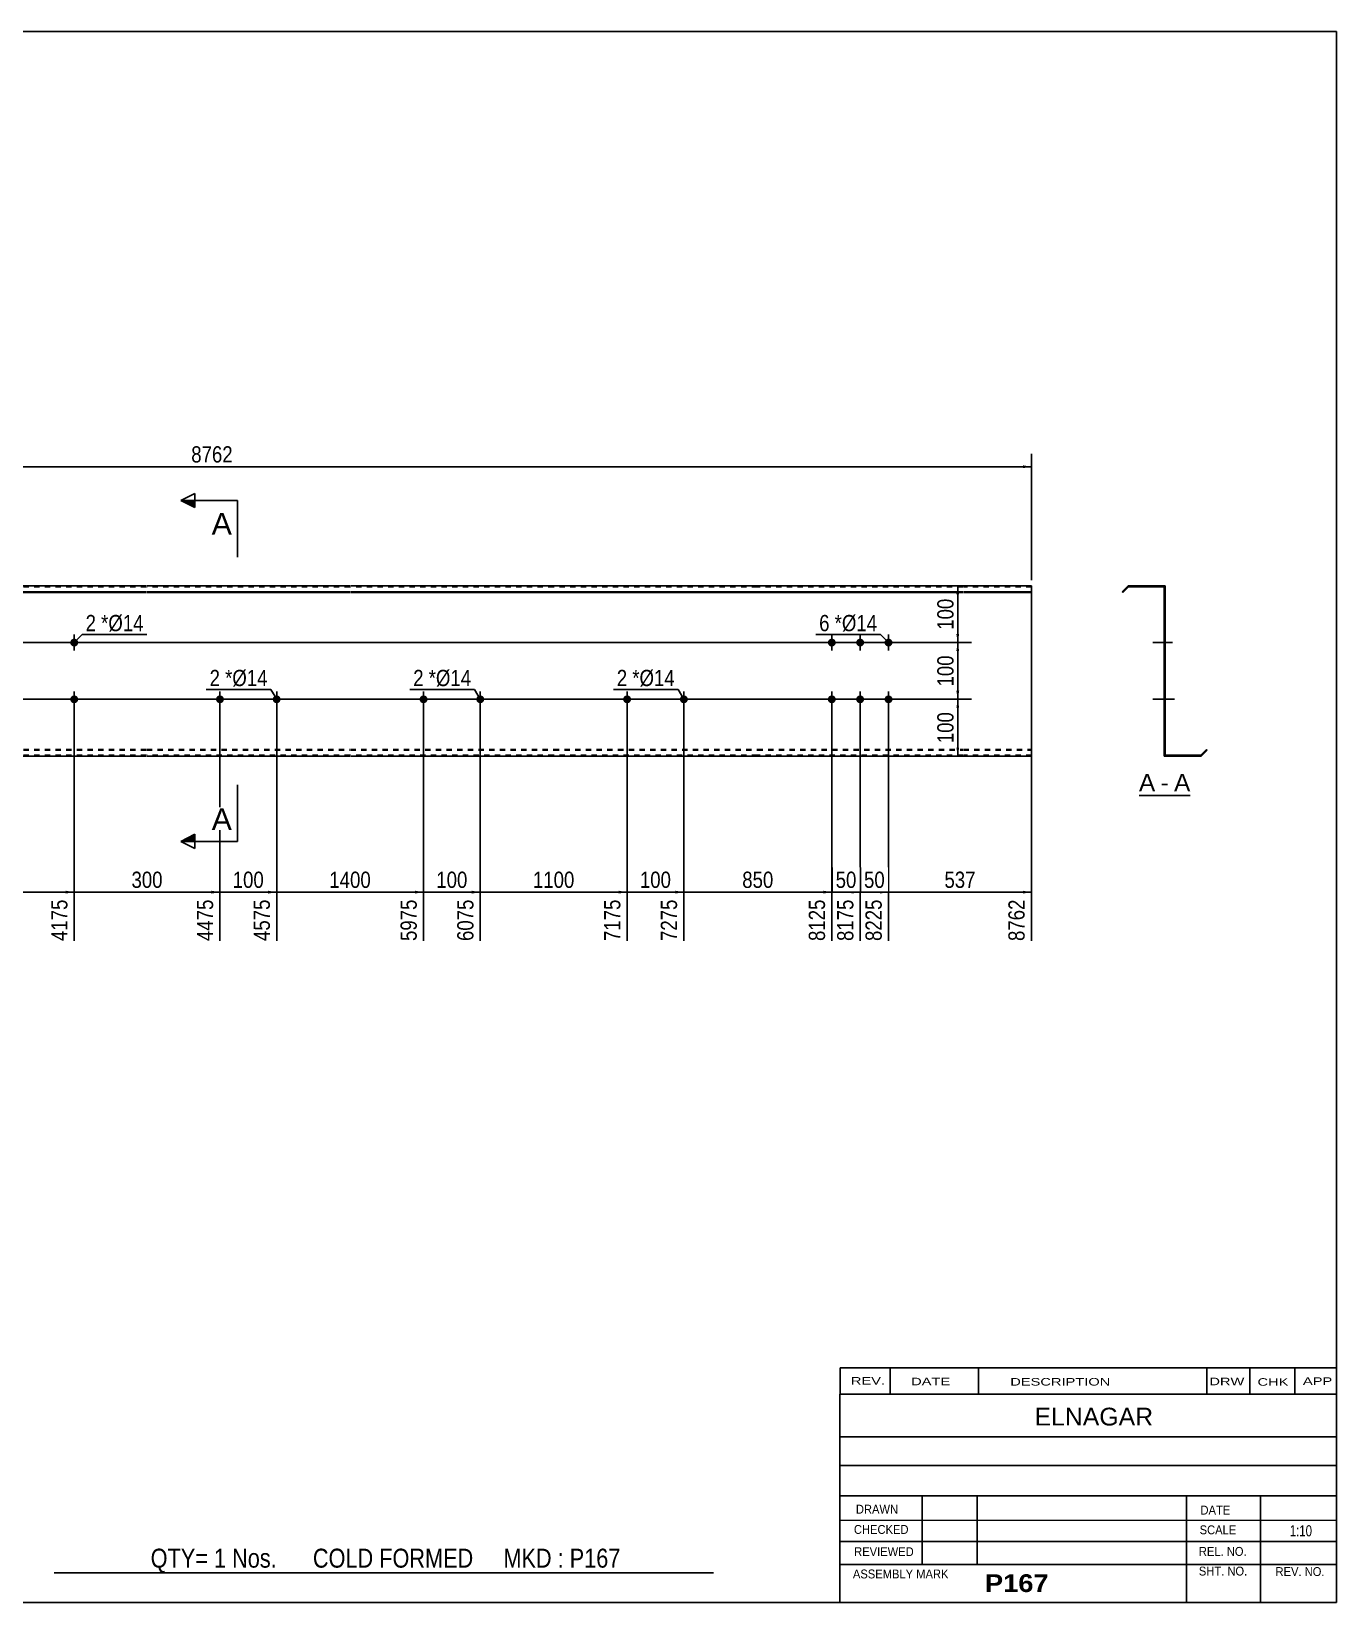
# Model space of a CAD drawing. Header units: millimetres. Extents: x -60 to 343, y -164 to 113.
# Drawn here: x 112.7 to 342.8, y -164.2 to 112.8 of the extents above; entities that cross this region are included whole.
import ezdxf

# ---------------------------------------------------------------- set-up
doc = ezdxf.new("R2010")
doc.units = ezdxf.units.MM
doc.linetypes.add('DXK_LINE_DOT1', pattern=[1.8814, 0.9407, -0.9407])
doc.styles.add('Arial', font='ARIAL.TTF', dxfattribs={"height": 0.2})
doc.styles.add('Arial Bold', font='ARIALBD.TTF', dxfattribs={"height": 0.2})
doc.styles.add('Arial Narrow', font='ARIALN.TTF', dxfattribs={"height": 0.2})

# ---------------------------------------------------------------- blocks, each defined once
blk = doc.blocks.new('Unknown-629092066-1644')
at = {"color": 5, "linetype": 'Continuous'}
for p, q in [((342.8, 112.75), (-57.2, 112.75)), ((-57.2, 112.75), (-57.2, -164.25)), ((342.8, -164.25), (342.8, 112.75)), ((-57.2, -164.25), (342.8, -164.25))]:
    blk.add_line(p, q, dxfattribs=at)
at = {"color": 174, "linetype": 'Continuous', "style": 'Arial'}
blk.add_text('Tekla structures', height=1.9102, rotation=90, dxfattribs=at).set_placement((-57.7, -163.75))
blk = doc.blocks.new('Unknown-629092066-12 - 1233')
at = {"color": 7, "linetype": 'Continuous'}
blk.add_line((307.96, -21.95), (316.99, -21.95), dxfattribs=at)
at = {"color": 0, "linetype": 'Continuous'}
blk.add_wipeout([(310.81, -21.2), (310.81, -18), (307.96, -18), (307.96, -21.2)], dxfattribs=at)
blk.add_wipeout([(313.19, -21.2), (313.19, -18), (311.77, -18), (311.77, -21.2)], dxfattribs=at)
at = {"color": 96, "linetype": 'Continuous', "style": 'Arial'}
blk.add_text('A', height=3.06, dxfattribs=at).set_placement((307.96, -21.2))
at = {"color": 0, "linetype": 'Continuous'}
blk.add_wipeout([(316.99, -21.2), (316.99, -18), (314.15, -18), (314.15, -21.2)], dxfattribs=at)
at = {"color": 96, "linetype": 'Continuous', "style": 'Arial'}
for s, p in [('A', (314.15, -21.2)), ('-', (311.77, -21.2))]:
    blk.add_text(s, height=3.06, dxfattribs=at).set_placement(p)
blk = doc.blocks.new('Bolt-629092066-1223 - 1203')
at = {"linetype": 'Continuous'}
for points in [[(253.09, 5, -1), (254.49, 5, -1)], [(258.09, 5, -1), (259.49, 5, -1)], [(263.09, 5, -1), (264.49, 5, -1)], [(253.09, -5, -1), (254.49, -5, -1)], [(258.09, -5, -1), (259.49, -5, -1)], [(263.09, -5, -1), (264.49, -5, -1)]]:
    blk.add_hatch(color=3, dxfattribs=at).paths.add_polyline_path(points)
at = {"color": 3, "linetype": 'Continuous'}
for p, q in [((253.79, 3.6), (253.79, 6.4)), ((258.79, 3.6), (258.79, 6.4)), ((263.79, 3.6), (263.79, 6.4)), ((252.39, 5), (255.19, 5)), ((257.39, 5), (260.19, 5)), ((262.39, 5), (265.19, 5)), ((252.39, -5), (255.19, -5)), ((253.79, -6.4), (253.79, -3.6)), ((257.39, -5), (260.19, -5)), ((258.79, -6.4), (258.79, -3.6)), ((262.39, -5), (265.19, -5)), ((263.79, -6.4), (263.79, -3.6))]:
    blk.add_line(p, q, dxfattribs=at)
blk = doc.blocks.new('Part-629092066-1218 - 1203')
at = {"color": 2, "linetype": 'Continuous'}
for p, q in [((0, -15), (0, 15)), ((35.6, 15), (0, 15)), ((0, 13.94), (35.6, 13.94)), ((71.5, 15), (35.7, 15)), ((35.7, 13.94), (71.5, 13.94)), ((107.4, 15), (71.6, 15)), ((71.6, 13.94), (107.4, 13.94)), ((132.9, 15), (107.5, 15)), ((107.5, 13.94), (132.9, 13.94)), ((168.8, 15), (133, 15)), ((133, 13.94), (168.8, 13.94)), ((204.7, 15), (168.9, 15)), ((168.9, 13.94), (204.7, 13.94)), ((240.6, 15), (204.8, 15)), ((204.8, 13.94), (240.6, 13.94)), ((276.89, 15), (240.7, 15)), ((240.7, 13.94), (276.89, 13.94)), ((288.99, 15), (276.99, 15)), ((276.99, 13.94), (288.99, 13.94)), ((288.99, 15), (288.99, -15)), ((0, 13.83), (35.6, 13.83)), ((35.7, 13.83), (71.5, 13.83)), ((71.6, 13.83), (107.4, 13.83)), ((107.5, 13.83), (132.9, 13.83)), ((133, 13.83), (168.8, 13.83)), ((168.9, 13.83), (204.7, 13.83)), ((204.8, 13.83), (240.6, 13.83)), ((240.7, 13.83), (276.89, 13.83)), ((276.99, 13.83), (288.99, 13.83)), ((35.6, -15), (0, -15)), ((71.5, -15), (35.7, -15)), ((107.4, -15), (71.6, -15)), ((132.9, -15), (107.5, -15)), ((168.8, -15), (133, -15)), ((204.7, -15), (168.9, -15)), ((240.6, -15), (204.8, -15)), ((276.89, -15), (240.7, -15)), ((288.99, -15), (276.99, -15))]:
    blk.add_line(p, q, dxfattribs=at)
at = {"color": 7, "linetype": 'DXK_LINE_DOT1'}
for p, q in [((35.6, 14.85), (0, 14.85)), ((71.5, 14.85), (35.7, 14.85)), ((107.4, 14.85), (71.6, 14.85)), ((132.9, 14.85), (107.5, 14.85)), ((168.8, 14.85), (133, 14.85)), ((204.7, 14.85), (168.9, 14.85)), ((240.6, 14.85), (204.8, 14.85)), ((276.89, 14.85), (240.7, 14.85)), ((288.99, 14.85), (276.99, 14.85)), ((0, -13.83), (35.6, -13.83)), ((35.7, -13.83), (71.5, -13.83)), ((71.6, -13.83), (107.4, -13.83)), ((107.5, -13.83), (132.9, -13.83)), ((133, -13.83), (168.8, -13.83)), ((168.9, -13.83), (204.7, -13.83)), ((204.8, -13.83), (240.6, -13.83)), ((240.7, -13.83), (276.89, -13.83)), ((276.99, -13.83), (288.99, -13.83)), ((0, -13.94), (35.6, -13.94)), ((35.6, -14.85), (0, -14.85)), ((35.7, -13.94), (71.5, -13.94)), ((71.5, -14.85), (35.7, -14.85)), ((71.6, -13.94), (107.4, -13.94)), ((107.4, -14.85), (71.6, -14.85)), ((107.5, -13.94), (132.9, -13.94)), ((132.9, -14.85), (107.5, -14.85)), ((133, -13.94), (168.8, -13.94)), ((168.8, -14.85), (133, -14.85)), ((168.9, -13.94), (204.7, -13.94)), ((204.7, -14.85), (168.9, -14.85)), ((204.8, -13.94), (240.6, -13.94)), ((240.6, -14.85), (204.8, -14.85)), ((240.7, -13.94), (276.89, -13.94)), ((276.89, -14.85), (240.7, -14.85)), ((276.99, -13.94), (288.99, -13.94)), ((288.99, -14.85), (276.99, -14.85))]:
    blk.add_line(p, q, dxfattribs=at)
blk = doc.blocks.new('Bolt-629092066-1219 - 1203')
at = {"linetype": 'Continuous'}
for points in [[(181.8, -4.3, -1), (181.8, -5.7, -1)], [(191.8, -4.3, -1), (191.8, -5.7, -1)]]:
    blk.add_hatch(color=3, dxfattribs=at).paths.add_polyline_path(points)
at = {"color": 3, "linetype": 'Continuous'}
for p, q in [((180.4, -5), (183.2, -5)), ((181.8, -6.4), (181.8, -3.6)), ((190.4, -5), (193.2, -5)), ((191.8, -6.4), (191.8, -3.6))]:
    blk.add_line(p, q, dxfattribs=at)
blk = doc.blocks.new('Bolt-629092066-1220 - 1203')
at = {"linetype": 'Continuous'}
for points in [[(145.9, -4.3, -1), (145.9, -5.7, -1)], [(155.9, -4.3, -1), (155.9, -5.7, -1)]]:
    blk.add_hatch(color=3, dxfattribs=at).paths.add_polyline_path(points)
at = {"color": 3, "linetype": 'Continuous'}
for p, q in [((144.5, -5), (147.3, -5)), ((145.9, -6.4), (145.9, -3.6)), ((154.5, -5), (157.3, -5)), ((155.9, -6.4), (155.9, -3.6))]:
    blk.add_line(p, q, dxfattribs=at)
blk = doc.blocks.new('Bolt-629092066-1225 - 1203')
at = {"linetype": 'Continuous'}
for points in [[(120.9, 5, -1), (119.5, 5, -1)], [(120.9, -5, -1), (119.5, -5, -1)]]:
    blk.add_hatch(color=3, dxfattribs=at).paths.add_polyline_path(points)
at = {"color": 3, "linetype": 'Continuous'}
for p, q in [((120.2, 6.4), (120.2, 3.6)), ((121.6, 5), (118.8, 5)), ((121.6, -5), (118.8, -5)), ((120.2, -3.6), (120.2, -6.4))]:
    blk.add_line(p, q, dxfattribs=at)
blk = doc.blocks.new('Bolt-629092066-1226 - 1203')
at = {"linetype": 'Continuous'}
for points in [[(217.7, -4.3, -1), (217.7, -5.7, -1)], [(227.7, -4.3, -1), (227.7, -5.7, -1)]]:
    blk.add_hatch(color=3, dxfattribs=at).paths.add_polyline_path(points)
at = {"color": 3, "linetype": 'Continuous'}
for p, q in [((216.3, -5), (219.1, -5)), ((217.7, -6.4), (217.7, -3.6)), ((226.3, -5), (229.1, -5)), ((227.7, -6.4), (227.7, -3.6))]:
    blk.add_line(p, q, dxfattribs=at)
blk = doc.blocks.new('Bolt-629092066-1240 - 1233')
at = {"linetype": 'Continuous'}
for points in [[(312.4, 5.7), (312.4, 4.3), (312.55, 4.3), (312.55, 5.7)], [(312.4, 5.7), (312.4, 4.3), (312.55, 4.3), (312.55, 5.7)], [(312.4, 5.7), (312.4, 4.3), (312.55, 4.3), (312.55, 5.7)], [(312.4, -4.3), (312.4, -5.7), (312.55, -5.7), (312.55, -4.3)], [(312.4, -4.3), (312.4, -5.7), (312.55, -5.7), (312.55, -4.3)], [(312.4, -4.3), (312.4, -5.7), (312.55, -5.7), (312.55, -4.3)]]:
    blk.add_hatch(color=3, dxfattribs=at).paths.add_polyline_path(points)
at = {"color": 3, "linetype": 'Continuous'}
for p, q in [((312.55, 5.7), (312.4, 5.7)), ((312.55, 5.7), (312.4, 5.7)), ((312.55, 5.7), (312.4, 5.7)), ((313.85, 5), (310.55, 5)), ((313.85, 5), (310.55, 5)), ((313.85, 5), (310.55, 5)), ((312.55, 4.3), (312.4, 4.3)), ((312.55, 4.3), (312.4, 4.3)), ((312.55, 4.3), (312.4, 4.3)), ((313.85, -5), (310.55, -5)), ((313.85, -5), (310.55, -5)), ((313.85, -5), (310.55, -5)), ((312.55, -4.3), (312.4, -4.3)), ((312.55, -4.3), (312.4, -4.3)), ((312.55, -4.3), (312.4, -4.3)), ((312.55, -5.7), (312.4, -5.7)), ((312.55, -5.7), (312.4, -5.7)), ((312.55, -5.7), (312.4, -5.7))]:
    blk.add_line(p, q, dxfattribs=at)
blk = doc.blocks.new('Part-629092066-1235 - 1233')
at = {"color": 2, "linetype": 'Continuous'}
for p, q in [((306.05, 15), (304.99, 13.94)), ((304.99, 13.94), (305.1, 13.83)), ((306.11, 14.85), (305.1, 13.83)), ((306.05, 15), (312.55, 15)), ((306.11, 14.85), (312.4, 14.85)), ((312.4, 14.85), (312.4, -15)), ((312.55, -14.85), (312.55, 15)), ((318.84, -14.85), (319.86, -13.83)), ((319.96, -13.94), (319.86, -13.83)), ((318.9, -15), (312.4, -15)), ((318.84, -14.85), (312.55, -14.85)), ((318.9, -15), (319.96, -13.94))]:
    blk.add_line(p, q, dxfattribs=at)
blk = doc.blocks.new('Bolt-629092066-1236 - 1233')
at = {"linetype": 'Continuous'}
blk.add_hatch(color=3, dxfattribs=at).paths.add_polyline_path([(312.55, -5.7), (312.55, -4.3), (312.4, -4.3), (312.4, -5.7)])
blk.add_hatch(color=3, dxfattribs=at).paths.add_polyline_path([(312.55, -5.7), (312.55, -4.3), (312.4, -4.3), (312.4, -5.7)])
at = {"color": 3, "linetype": 'Continuous'}
for p, q in [((311.45, -5), (314.2, -5)), ((311.45, -5), (314.2, -5)), ((312.4, -4.3), (312.55, -4.3)), ((312.4, -4.3), (312.55, -4.3)), ((312.4, -5.7), (312.55, -5.7)), ((312.4, -5.7), (312.55, -5.7))]:
    blk.add_line(p, q, dxfattribs=at)
blk = doc.blocks.new('Bolt-629092066-1237 - 1233')
at = {"linetype": 'Continuous'}
blk.add_hatch(color=3, dxfattribs=at).paths.add_polyline_path([(312.55, -5.7), (312.55, -4.3), (312.4, -4.3), (312.4, -5.7)])
blk.add_hatch(color=3, dxfattribs=at).paths.add_polyline_path([(312.55, -5.7), (312.55, -4.3), (312.4, -4.3), (312.4, -5.7)])
at = {"color": 3, "linetype": 'Continuous'}
for p, q in [((311.45, -5), (314.2, -5)), ((311.45, -5), (314.2, -5)), ((312.4, -4.3), (312.55, -4.3)), ((312.4, -4.3), (312.55, -4.3)), ((312.4, -5.7), (312.55, -5.7)), ((312.4, -5.7), (312.55, -5.7))]:
    blk.add_line(p, q, dxfattribs=at)
blk = doc.blocks.new('Bolt-629092066-1238 - 1233')
at = {"linetype": 'Continuous'}
blk.add_hatch(color=3, dxfattribs=at).paths.add_polyline_path([(312.55, -5.7), (312.55, -4.3), (312.4, -4.3), (312.4, -5.7)])
blk.add_hatch(color=3, dxfattribs=at).paths.add_polyline_path([(312.55, -5.7), (312.55, -4.3), (312.4, -4.3), (312.4, -5.7)])
at = {"color": 3, "linetype": 'Continuous'}
for p, q in [((311.45, -5), (314.2, -5)), ((311.45, -5), (314.2, -5)), ((312.4, -4.3), (312.55, -4.3)), ((312.4, -4.3), (312.55, -4.3)), ((312.4, -5.7), (312.55, -5.7)), ((312.4, -5.7), (312.55, -5.7))]:
    blk.add_line(p, q, dxfattribs=at)
blk = doc.blocks.new('Bolt-629092066-1239 - 1233')
at = {"linetype": 'Continuous'}
blk.add_hatch(color=3, dxfattribs=at).paths.add_polyline_path([(312.55, -5.7), (312.55, -4.3), (312.4, -4.3), (312.4, -5.7)])
blk.add_hatch(color=3, dxfattribs=at).paths.add_polyline_path([(312.55, -5.7), (312.55, -4.3), (312.4, -4.3), (312.4, -5.7)])
at = {"color": 3, "linetype": 'Continuous'}
for p, q in [((311.45, -5), (314.2, -5)), ((311.45, -5), (314.2, -5)), ((312.4, -4.3), (312.55, -4.3)), ((312.4, -4.3), (312.55, -4.3)), ((312.4, -5.7), (312.55, -5.7)), ((312.4, -5.7), (312.55, -5.7))]:
    blk.add_line(p, q, dxfattribs=at)
blk = doc.blocks.new('Bolt-629092066-1241 - 1233')
at = {"linetype": 'Continuous'}
for points in [[(312.4, 5.7), (312.4, 4.3), (312.55, 4.3), (312.55, 5.7)], [(312.4, 5.7), (312.4, 4.3), (312.55, 4.3), (312.55, 5.7)], [(312.4, 5.7), (312.4, 4.3), (312.55, 4.3), (312.55, 5.7)], [(312.4, -4.3), (312.4, -5.7), (312.55, -5.7), (312.55, -4.3)], [(312.4, -4.3), (312.4, -5.7), (312.55, -5.7), (312.55, -4.3)], [(312.4, -4.3), (312.4, -5.7), (312.55, -5.7), (312.55, -4.3)]]:
    blk.add_hatch(color=3, dxfattribs=at).paths.add_polyline_path(points)
at = {"color": 3, "linetype": 'Continuous'}
for p, q in [((312.55, 5.7), (312.4, 5.7)), ((312.55, 5.7), (312.4, 5.7)), ((312.55, 5.7), (312.4, 5.7)), ((313.85, 5), (310.55, 5)), ((313.85, 5), (310.55, 5)), ((313.85, 5), (310.55, 5)), ((312.55, 4.3), (312.4, 4.3)), ((312.55, 4.3), (312.4, 4.3)), ((312.55, 4.3), (312.4, 4.3)), ((313.85, -5), (310.55, -5)), ((313.85, -5), (310.55, -5)), ((313.85, -5), (310.55, -5)), ((312.55, -4.3), (312.4, -4.3)), ((312.55, -4.3), (312.4, -4.3)), ((312.55, -4.3), (312.4, -4.3)), ((312.55, -5.7), (312.4, -5.7)), ((312.55, -5.7), (312.4, -5.7)), ((312.55, -5.7), (312.4, -5.7))]:
    blk.add_line(p, q, dxfattribs=at)
blk = doc.blocks.new('Bolt-629092066-1242 - 1233')
at = {"linetype": 'Continuous'}
for points in [[(312.55, 4.3), (312.55, 5.7), (312.4, 5.7), (312.4, 4.3)], [(312.55, -5.7), (312.55, -4.3), (312.4, -4.3), (312.4, -5.7)]]:
    blk.add_hatch(color=3, dxfattribs=at).paths.add_polyline_path(points)
at = {"color": 3, "linetype": 'Continuous'}
for p, q in [((312.55, 5.7), (312.4, 5.7)), ((312.55, 5), (310.4, 5)), ((312.55, 4.3), (312.4, 4.3)), ((312.55, -5), (310.4, -5)), ((312.55, -4.3), (312.4, -4.3)), ((312.55, -5.7), (312.4, -5.7))]:
    blk.add_line(p, q, dxfattribs=at)
blk = doc.blocks.new('Bolt-629092066-1243 - 1233')
at = {"linetype": 'Continuous'}
blk.add_hatch(color=3, dxfattribs=at).paths.add_polyline_path([(312.55, -5.7), (312.55, -4.3), (312.4, -4.3), (312.4, -5.7)])
blk.add_hatch(color=3, dxfattribs=at).paths.add_polyline_path([(312.55, -5.7), (312.55, -4.3), (312.4, -4.3), (312.4, -5.7)])
at = {"color": 3, "linetype": 'Continuous'}
for p, q in [((311.45, -5), (314.2, -5)), ((311.45, -5), (314.2, -5)), ((312.4, -4.3), (312.55, -4.3)), ((312.4, -4.3), (312.55, -4.3)), ((312.4, -5.7), (312.55, -5.7)), ((312.4, -5.7), (312.55, -5.7))]:
    blk.add_line(p, q, dxfattribs=at)
blk = doc.blocks.new('StraightDimension-629092066-1263 - 1203')
at = {"linetype": 'Continuous'}
blk.add_hatch(color=7, dxfattribs=at).paths.add_polyline_path([(226.2, -38.75), (227.7, -39), (226.2, -39.25)])
at = {"color": 7, "linetype": 'Continuous'}
for p, q in [((217.7, -6), (217.7, -47.61)), ((227.7, -6), (227.7, -47.61)), ((217.7, -39), (227.7, -39))]:
    blk.add_line(p, q, dxfattribs=at)
at = {"color": 0}
blk.add_wipeout([(226.04, -38.85), (226.04, -34.65), (219.35, -34.65), (219.35, -38.85)], dxfattribs=at)
at = {"color": 3, "style": 'Arial Narrow'}
blk.add_text('100', height=2.863, dxfattribs=at).set_placement((219.95, -38.25))
at = {"color": 0, "linetype": 'Continuous'}
blk.add_wipeout([(227.1, -39.7), (222.9, -39.7), (222.9, -48.21), (227.1, -48.21)], dxfattribs=at)
at = {"color": 3, "linetype": 'Continuous', "style": 'Arial Narrow'}
blk.add_text('7275', height=2.863, rotation=90.0002, dxfattribs=at).set_placement((226.5, -47.61))
blk = doc.blocks.new('StraightDimension-629092066-1259 - 1203')
at = {"linetype": 'Continuous'}
blk.add_hatch(color=7, dxfattribs=at).paths.add_polyline_path([(287.49, -38.75), (288.99, -39), (287.49, -39.25)])
at = {"color": 7, "linetype": 'Continuous'}
for p, q in [((263.79, -6), (263.79, -47.61)), ((288.99, -6), (288.99, -47.61)), ((263.79, -39), (288.99, -39))]:
    blk.add_line(p, q, dxfattribs=at)
at = {"color": 0}
blk.add_wipeout([(279.73, -38.85), (279.73, -34.65), (273.05, -34.65), (273.05, -38.85)], dxfattribs=at)
at = {"color": 0, "linetype": 'Continuous'}
blk.add_wipeout([(288.39, -39.7), (284.19, -39.7), (284.19, -48.21), (288.39, -48.21)], dxfattribs=at)
at = {"color": 3, "style": 'Arial Narrow'}
blk.add_text('537', height=2.863, dxfattribs=at).set_placement((273.65, -38.25))
at = {"color": 3, "linetype": 'Continuous', "style": 'Arial Narrow'}
blk.add_text('8762', height=2.863, rotation=90.0002, dxfattribs=at).set_placement((287.79, -47.61))
blk = doc.blocks.new('StraightDimension-629092066-1260 - 1203')
at = {"linetype": 'Continuous'}
blk.add_hatch(color=7, dxfattribs=at).paths.add_polyline_path([(262.29, -38.75), (263.79, -39), (262.29, -39.25)])
at = {"color": 7, "linetype": 'Continuous'}
for p, q in [((258.79, -6), (258.79, -47.61)), ((263.79, -6), (263.79, -47.61)), ((258.79, -39), (263.79, -39))]:
    blk.add_line(p, q, dxfattribs=at)
at = {"color": 0}
blk.add_wipeout([(263.72, -38.85), (263.72, -34.65), (258.87, -34.65), (258.87, -38.85)], dxfattribs=at)
at = {"color": 3, "style": 'Arial Narrow'}
blk.add_text('50', height=2.863, dxfattribs=at).set_placement((259.47, -38.25))
at = {"color": 0, "linetype": 'Continuous'}
blk.add_wipeout([(263.19, -39.7), (258.99, -39.7), (258.99, -48.21), (263.19, -48.21)], dxfattribs=at)
at = {"color": 3, "linetype": 'Continuous', "style": 'Arial Narrow'}
blk.add_text('8225', height=2.863, rotation=90.0002, dxfattribs=at).set_placement((262.59, -47.61))
blk = doc.blocks.new('StraightDimension-629092066-1261 - 1203')
at = {"linetype": 'Continuous'}
blk.add_hatch(color=7, dxfattribs=at).paths.add_polyline_path([(257.29, -38.75), (258.79, -39), (257.29, -39.25)])
at = {"color": 7, "linetype": 'Continuous'}
for p, q in [((253.79, -6), (253.79, -47.61)), ((258.79, -6), (258.79, -47.61)), ((253.79, -39), (258.79, -39))]:
    blk.add_line(p, q, dxfattribs=at)
at = {"color": 0}
blk.add_wipeout([(258.72, -38.85), (258.72, -34.65), (253.87, -34.65), (253.87, -38.85)], dxfattribs=at)
at = {"color": 3, "style": 'Arial Narrow'}
blk.add_text('50', height=2.863, dxfattribs=at).set_placement((254.47, -38.25))
at = {"color": 0, "linetype": 'Continuous'}
blk.add_wipeout([(258.19, -39.7), (253.99, -39.7), (253.99, -48.21), (258.19, -48.21)], dxfattribs=at)
at = {"color": 3, "linetype": 'Continuous', "style": 'Arial Narrow'}
blk.add_text('8175', height=2.863, rotation=90.0002, dxfattribs=at).set_placement((257.59, -47.61))
blk = doc.blocks.new('StraightDimension-629092066-1333 - 1203')
at = {"linetype": 'Continuous'}
for points in [[(275.75, 3.5), (276, 5), (276.25, 3.5)], [(276.25, -3.5), (276, -5), (275.75, -3.5)]]:
    blk.add_hatch(color=7, dxfattribs=at).paths.add_polyline_path(points)
at = {"color": 7, "linetype": 'Continuous'}
for p, q in [((23.5, 5), (278.4, 5)), ((276, -5), (276, 5)), ((23.5, -5), (278.4, -5))]:
    blk.add_line(p, q, dxfattribs=at)
at = {"color": 0}
blk.add_wipeout([(275.85, 3.34), (271.65, 3.34), (271.65, -3.34), (275.85, -3.34)], dxfattribs=at)
at = {"color": 3, "style": 'Arial Narrow'}
blk.add_text('100', height=2.863, rotation=90.0002, dxfattribs=at).set_placement((275.25, -2.74))
blk = doc.blocks.new('StraightDimension-629092066-1262 - 1203')
at = {"linetype": 'Continuous'}
blk.add_hatch(color=7, dxfattribs=at).paths.add_polyline_path([(252.29, -38.75), (253.79, -39), (252.29, -39.25)])
at = {"color": 7, "linetype": 'Continuous'}
for p, q in [((227.7, -6), (227.7, -47.61)), ((253.79, -6), (253.79, -47.61)), ((227.7, -39), (253.79, -39))]:
    blk.add_line(p, q, dxfattribs=at)
at = {"color": 0}
blk.add_wipeout([(244.09, -38.85), (244.09, -34.65), (237.4, -34.65), (237.4, -38.85)], dxfattribs=at)
at = {"color": 0, "linetype": 'Continuous'}
blk.add_wipeout([(253.19, -39.7), (248.99, -39.7), (248.99, -48.21), (253.19, -48.21)], dxfattribs=at)
at = {"color": 3, "style": 'Arial Narrow'}
blk.add_text('850', height=2.863, dxfattribs=at).set_placement((238, -38.25))
at = {"color": 3, "linetype": 'Continuous', "style": 'Arial Narrow'}
blk.add_text('8125', height=2.863, rotation=90.0002, dxfattribs=at).set_placement((252.59, -47.61))
blk = doc.blocks.new('StraightDimension-629092066-1264 - 1203')
at = {"linetype": 'Continuous'}
blk.add_hatch(color=7, dxfattribs=at).paths.add_polyline_path([(216.2, -38.75), (217.7, -39), (216.2, -39.25)])
at = {"color": 7, "linetype": 'Continuous'}
for p, q in [((191.8, -6), (191.8, -47.61)), ((217.7, -6), (217.7, -47.61)), ((191.8, -39), (217.7, -39))]:
    blk.add_line(p, q, dxfattribs=at)
at = {"color": 0}
blk.add_wipeout([(209, -38.85), (209, -34.65), (200.49, -34.65), (200.49, -38.85)], dxfattribs=at)
at = {"color": 0, "linetype": 'Continuous'}
blk.add_wipeout([(217.1, -39.7), (212.9, -39.7), (212.9, -48.21), (217.1, -48.21)], dxfattribs=at)
at = {"color": 3, "style": 'Arial Narrow'}
blk.add_text('1100', height=2.863, dxfattribs=at).set_placement((201.09, -38.25))
at = {"color": 3, "linetype": 'Continuous', "style": 'Arial Narrow'}
blk.add_text('7175', height=2.863, rotation=90.0002, dxfattribs=at).set_placement((216.5, -47.61))
blk = doc.blocks.new('StraightDimension-629092066-1265 - 1203')
at = {"linetype": 'Continuous'}
blk.add_hatch(color=7, dxfattribs=at).paths.add_polyline_path([(190.3, -38.75), (191.8, -39), (190.3, -39.25)])
at = {"color": 7, "linetype": 'Continuous'}
for p, q in [((181.8, -6), (181.8, -47.61)), ((191.8, -6), (191.8, -47.61)), ((181.8, -39), (191.8, -39))]:
    blk.add_line(p, q, dxfattribs=at)
at = {"color": 0}
blk.add_wipeout([(190.14, -38.85), (190.14, -34.65), (183.45, -34.65), (183.45, -38.85)], dxfattribs=at)
at = {"color": 3, "style": 'Arial Narrow'}
blk.add_text('100', height=2.863, dxfattribs=at).set_placement((184.05, -38.25))
at = {"color": 0, "linetype": 'Continuous'}
blk.add_wipeout([(191.2, -39.7), (187, -39.7), (187, -48.21), (191.2, -48.21)], dxfattribs=at)
at = {"color": 3, "linetype": 'Continuous', "style": 'Arial Narrow'}
blk.add_text('6075', height=2.863, rotation=90.0002, dxfattribs=at).set_placement((190.6, -47.61))
blk = doc.blocks.new('StraightDimension-629092066-1266 - 1203')
at = {"linetype": 'Continuous'}
blk.add_hatch(color=7, dxfattribs=at).paths.add_polyline_path([(180.3, -38.75), (181.8, -39), (180.3, -39.25)])
at = {"color": 7, "linetype": 'Continuous'}
for p, q in [((155.9, -6), (155.9, -47.61)), ((181.8, -6), (181.8, -47.61)), ((155.9, -39), (181.8, -39))]:
    blk.add_line(p, q, dxfattribs=at)
at = {"color": 0}
blk.add_wipeout([(173.1, -38.85), (173.1, -34.65), (164.59, -34.65), (164.59, -38.85)], dxfattribs=at)
at = {"color": 0, "linetype": 'Continuous'}
blk.add_wipeout([(181.2, -39.7), (177, -39.7), (177, -48.21), (181.2, -48.21)], dxfattribs=at)
at = {"color": 3, "style": 'Arial Narrow'}
blk.add_text('1400', height=2.863, dxfattribs=at).set_placement((165.19, -38.25))
at = {"color": 3, "linetype": 'Continuous', "style": 'Arial Narrow'}
blk.add_text('5975', height=2.863, rotation=90.0002, dxfattribs=at).set_placement((180.6, -47.61))
blk = doc.blocks.new('StraightDimension-629092066-1332 - 1203')
at = {"linetype": 'Continuous'}
for points in [[(275.75, 13.5), (276, 15), (276.25, 13.5)], [(276.25, 6.5), (276, 5), (275.75, 6.5)]]:
    blk.add_hatch(color=7, dxfattribs=at).paths.add_polyline_path(points)
at = {"color": 7, "linetype": 'Continuous'}
for p, q in [((264.79, 15), (278.4, 15)), ((276, 5), (276, 15)), ((23.5, 5), (278.4, 5))]:
    blk.add_line(p, q, dxfattribs=at)
at = {"color": 0}
blk.add_wipeout([(275.85, 13.34), (271.65, 13.34), (271.65, 6.66), (275.85, 6.66)], dxfattribs=at)
at = {"color": 3, "style": 'Arial Narrow'}
blk.add_text('100', height=2.863, rotation=90.0002, dxfattribs=at).set_placement((275.25, 7.26))
blk = doc.blocks.new('StraightDimension-629092066-1267 - 1203')
at = {"linetype": 'Continuous'}
blk.add_hatch(color=7, dxfattribs=at).paths.add_polyline_path([(154.4, -38.75), (155.9, -39), (154.4, -39.25)])
at = {"color": 7, "linetype": 'Continuous'}
for p, q in [((145.9, -6), (145.9, -47.61)), ((155.9, -6), (155.9, -47.61)), ((145.9, -39), (155.9, -39))]:
    blk.add_line(p, q, dxfattribs=at)
at = {"color": 0}
blk.add_wipeout([(154.24, -38.85), (154.24, -34.65), (147.55, -34.65), (147.55, -38.85)], dxfattribs=at)
at = {"color": 3, "style": 'Arial Narrow'}
blk.add_text('100', height=2.863, dxfattribs=at).set_placement((148.15, -38.25))
at = {"color": 0, "linetype": 'Continuous'}
blk.add_wipeout([(155.3, -39.7), (151.1, -39.7), (151.1, -48.21), (155.3, -48.21)], dxfattribs=at)
at = {"color": 3, "linetype": 'Continuous', "style": 'Arial Narrow'}
blk.add_text('4575', height=2.863, rotation=90.0002, dxfattribs=at).set_placement((154.7, -47.61))
blk = doc.blocks.new('StraightDimension-629092066-1268 - 1203')
at = {"linetype": 'Continuous'}
blk.add_hatch(color=7, dxfattribs=at).paths.add_polyline_path([(144.4, -38.75), (145.9, -39), (144.4, -39.25)])
at = {"color": 7, "linetype": 'Continuous'}
for p, q in [((120.2, -6), (120.2, -47.61)), ((145.9, -6), (145.9, -47.61)), ((120.2, -39), (145.9, -39))]:
    blk.add_line(p, q, dxfattribs=at)
at = {"color": 0}
blk.add_wipeout([(136.39, -38.85), (136.39, -34.65), (129.7, -34.65), (129.7, -38.85)], dxfattribs=at)
at = {"color": 0, "linetype": 'Continuous'}
blk.add_wipeout([(145.3, -39.7), (141.1, -39.7), (141.1, -48.21), (145.3, -48.21)], dxfattribs=at)
at = {"color": 3, "style": 'Arial Narrow'}
blk.add_text('300', height=2.863, dxfattribs=at).set_placement((130.3, -38.25))
at = {"color": 3, "linetype": 'Continuous', "style": 'Arial Narrow'}
blk.add_text('4475', height=2.863, rotation=90.0002, dxfattribs=at).set_placement((144.7, -47.61))
blk = doc.blocks.new('StraightDimension-629092066-1269 - 1203')
at = {"linetype": 'Continuous'}
blk.add_hatch(color=7, dxfattribs=at).paths.add_polyline_path([(118.7, -38.75), (120.2, -39), (118.7, -39.25)])
at = {"color": 7, "linetype": 'Continuous'}
for p, q in [((94.5, -6), (94.5, -47.61)), ((120.2, -6), (120.2, -47.61)), ((94.5, -39), (120.2, -39))]:
    blk.add_line(p, q, dxfattribs=at)
at = {"color": 0}
blk.add_wipeout([(111.6, -38.85), (111.6, -34.65), (103.09, -34.65), (103.09, -38.85)], dxfattribs=at)
at = {"color": 0, "linetype": 'Continuous'}
blk.add_wipeout([(119.6, -39.7), (115.4, -39.7), (115.4, -48.21), (119.6, -48.21)], dxfattribs=at)
at = {"color": 3, "style": 'Arial Narrow'}
blk.add_text('1100', height=2.863, dxfattribs=at).set_placement((103.69, -38.25))
at = {"color": 3, "linetype": 'Continuous', "style": 'Arial Narrow'}
blk.add_text('4175', height=2.863, rotation=90.0002, dxfattribs=at).set_placement((119, -47.61))
blk = doc.blocks.new('StraightDimension-629092066-1334 - 1203')
at = {"linetype": 'Continuous'}
for points in [[(275.75, -6.5), (276, -5), (276.25, -6.5)], [(276.25, -13.5), (276, -15), (275.75, -13.5)]]:
    blk.add_hatch(color=7, dxfattribs=at).paths.add_polyline_path(points)
at = {"color": 7, "linetype": 'Continuous'}
for p, q in [((23.5, -5), (278.4, -5)), ((276, -15), (276, -5)), ((264.79, -15), (278.4, -15))]:
    blk.add_line(p, q, dxfattribs=at)
at = {"color": 0}
blk.add_wipeout([(275.85, -6.66), (271.65, -6.66), (271.65, -13.34), (275.85, -13.34)], dxfattribs=at)
at = {"color": 3, "style": 'Arial Narrow'}
blk.add_text('100', height=2.863, rotation=90.0002, dxfattribs=at).set_placement((275.25, -12.74))
blk = doc.blocks.new('StraightDimension-629092066-1362 - 1203')
at = {"linetype": 'Continuous'}
for points in [[(1.5, 35.75), (0, 36), (1.5, 36.25)], [(287.49, 36.25), (288.99, 36), (287.49, 35.75)]]:
    blk.add_hatch(color=7, dxfattribs=at).paths.add_polyline_path(points)
at = {"color": 7, "linetype": 'Continuous'}
for p, q in [((0, 16), (0, 38.25)), ((288.99, 16), (288.99, 38.25)), ((0, 36), (288.99, 36))]:
    blk.add_line(p, q, dxfattribs=at)
at = {"color": 0}
blk.add_wipeout([(148.75, 36.15), (148.75, 40.35), (140.24, 40.35), (140.24, 36.15)], dxfattribs=at)
at = {"color": 3, "style": 'Arial Narrow'}
blk.add_text('8762', height=2.863, dxfattribs=at).set_placement((140.84, 36.75))
blk = doc.blocks.new('CBS_CALLOFF-629092066-1702')
at = {"color": 7, "linetype": 'Continuous'}
blk.add_line((116.68, -158.98), (232.91, -159), dxfattribs=at)
at = {"color": 3, "linetype": 'Continuous', "style": 'Arial Narrow'}
blk.add_text('QTY= 1 Nos.      COLD FORMED     MKD : P167', height=3.3405, dxfattribs=at).set_placement((133.68, -158.09))
blk = doc.blocks.new('CBS_NAME_BLOG-629092066-1703')
at = {"color": 7, "linetype": 'Continuous'}
for p, q in [((255.21, -127.5), (342.73, -127.5)), ((255.21, -164.21), (255.21, -127.5)), ((255.21, -135.04), (342.73, -135.04)), ((255.28, -140.09), (342.8, -140.09)), ((255.21, -145.46), (342.73, -145.46)), ((269.73, -157.57), (269.73, -145.47)), ((279.42, -157.54), (279.42, -145.47)), ((316.33, -164.21), (316.33, -145.48)), ((329.38, -164.21), (329.38, -145.47)), ((255.22, -149.76), (342.8, -149.74)), ((255.21, -153.51), (342.73, -153.51)), ((255.21, -157.55), (342.73, -157.55)), ((255.21, -164.25), (342.8, -164.25))]:
    blk.add_line(p, q, dxfattribs=at)
at = {"color": 3, "linetype": 'Continuous', "style": 'Arial'}
blk.add_text('ELNAGAR', height=3.133, dxfattribs=at).set_placement((289.53, -133.03))
at = {"color": 3, "linetype": 'Continuous'}
for s, height, style, width, p in [('DRAWN', 1.566, 'Arial', 0.9, (258.04, -148.57)), ('DATE', 1.566, 'Arial', 0.9, (318.8, -148.73)), ('CHECKED', 1.566, 'Arial', 0.9, (257.69, -152.14)), ('SCALE', 1.566, 'Arial', 0.9, (318.65, -152.21)), ('1:10', 1.957, 'Arial Narrow', 0.9, (334.54, -152.57)), ('REVIEWED', 1.566, 'Arial', 0.9, (257.73, -156.06)), ('REL. NO.', 1.566, 'Arial', 0.9, (318.51, -156.01)), ('SHT. NO.', 1.566, 'Arial', 0.9, (318.51, -159.48)), ('ASSEMBLY MARK', 1.5663, 'Arial', 0.9, (257.51, -159.99)), ('P167', 3.131, 'Arial Bold', 1.1, (280.79, -162.39)), ('REV. NO.', 1.566, 'Arial', 0.9, (332.03, -159.57))]:
    blk.add_text(s, height=height, dxfattribs=dict(at, style=style, width=width)).set_placement(p)
blk = doc.blocks.new('CBS_REVISION-629092066-1704')
at = {"color": 7, "linetype": 'Continuous'}
for p, q in [((255.29, -122.87), (342.79, -122.87)), ((255.29, -122.87), (255.29, -127.5)), ((264.09, -122.87), (264.09, -127.5)), ((279.68, -122.87), (279.68, -127.44)), ((319.94, -122.87), (319.94, -127.5)), ((327.48, -122.87), (327.48, -127.5)), ((335.43, -122.87), (335.43, -127.5)), ((255.29, -127.5), (342.79, -127.5))]:
    blk.add_line(p, q, dxfattribs=at)
at = {"color": 7, "style": 'Arial Narrow', "width": 1.7}
for s, height, p in [('REV.', 1.326, (257.15, -125.82)), ('DATE', 1.326, (267.78, -125.94)), ('DESCRIPTION', 1.3257, (285.26, -125.99)), ('DRW', 1.326, (320.37, -125.93)), ('APP', 1.326, (336.86, -125.87)), ('CHK', 1.326, (328.86, -126.02))]:
    blk.add_text(s, height=height, dxfattribs=at).set_placement(p)
blk = doc.blocks.new('Mark-629092066-1378 - 1203')
at = {"color": 0}
blk.add_wipeout([(253.39, 7.01), (253.39, 10.01), (251.56, 10.01), (251.56, 7.01)], dxfattribs=at)
blk.add_wipeout([(253.39, 7.01), (253.39, 10.01), (251.56, 10.01), (251.56, 7.01)], dxfattribs=at)
blk.add_wipeout([(255.57, 7.01), (255.57, 10.01), (254.29, 10.01), (254.29, 7.01)], dxfattribs=at)
blk.add_wipeout([(255.57, 7.01), (255.57, 10.01), (254.29, 10.01), (254.29, 7.01)], dxfattribs=at)
at = {"color": 3, "style": 'Arial Narrow'}
blk.add_text('6', height=2.86, dxfattribs=at).set_placement((251.56, 7.01))
at = {"color": 0}
blk.add_wipeout([(261.78, 7.01), (261.78, 10.01), (255.57, 10.01), (255.57, 7.01)], dxfattribs=at)
blk.add_wipeout([(261.78, 7.01), (261.78, 10.01), (255.57, 10.01), (255.57, 7.01)], dxfattribs=at)
at = {"color": 7, "linetype": 'Continuous'}
for p in [(250.96, 6.41), (263.79, 5)]:
    blk.add_line(p, (262.38, 6.41), dxfattribs=at)
at = {"color": 3, "style": 'Arial Narrow'}
for s, height, p in [('*', 2.86, (254.29, 7.01)), ('Ø14', 2.863, (255.57, 7.01))]:
    blk.add_text(s, height=height, dxfattribs=at).set_placement(p)
blk = doc.blocks.new('SectionMark-629092066-1257 - 1203')
at = {"linetype": 'Continuous'}
for points in [[(141.49, 30.05), (141.49, 28.8), (138.99, 30.05)], [(141.49, -28.8), (141.49, -30.05), (138.99, -30.05)]]:
    blk.add_hatch(color=30, dxfattribs=at).paths.add_polyline_path(points)
at = {"color": 30, "linetype": 'Continuous'}
for p, q in [((138.99, 30.05), (141.49, 31.3)), ((141.49, 28.8), (141.49, 31.3)), ((148.99, 30.05), (138.99, 30.05)), ((138.99, 30.05), (141.49, 28.8)), ((138.99, -30.05), (141.49, -28.8)), ((148.99, -30.05), (138.99, -30.05)), ((141.49, -31.3), (138.99, -30.05)), ((141.49, -28.8), (141.49, -31.3))]:
    blk.add_line(p, q, dxfattribs=at)
at = {"color": 0, "linetype": 'Continuous'}
for points in [[(147.99, 24.05), (147.99, 28.05), (144.44, 28.05), (144.44, 24.05)], [(147.99, -28.05), (147.99, -24.05), (144.44, -24.05), (144.44, -28.05)]]:
    blk.add_wipeout(points, dxfattribs=at)
at = {"color": 30, "linetype": 'Continuous'}
for p, q in [((148.99, 30.05), (148.99, 20.05)), ((148.99, -30.05), (148.99, -20.05))]:
    blk.add_line(p, q, dxfattribs=at)
at = {"color": 96, "linetype": 'Continuous', "style": 'Arial'}
for p in [(144.44, 24.05), (144.44, -28.05)]:
    blk.add_text('A', height=3.82, dxfattribs=at).set_placement(p)
blk = doc.blocks.new('Mark-629092066-1374 - 1203')
at = {"color": 0}
blk.add_wipeout([(181.81, -2.67), (181.81, 0.33), (179.98, 0.33), (179.98, -2.67)], dxfattribs=at)
blk.add_wipeout([(181.81, -2.67), (181.81, 0.33), (179.98, 0.33), (179.98, -2.67)], dxfattribs=at)
blk.add_wipeout([(183.98, -2.67), (183.98, 0.33), (182.71, 0.33), (182.71, -2.67)], dxfattribs=at)
blk.add_wipeout([(183.98, -2.67), (183.98, 0.33), (182.71, 0.33), (182.71, -2.67)], dxfattribs=at)
at = {"color": 3, "style": 'Arial Narrow'}
blk.add_text('2', height=2.86, dxfattribs=at).set_placement((179.98, -2.67))
at = {"color": 0}
blk.add_wipeout([(190.2, -2.67), (190.2, 0.33), (183.98, 0.33), (183.98, -2.67)], dxfattribs=at)
blk.add_wipeout([(190.2, -2.67), (190.2, 0.33), (183.98, 0.33), (183.98, -2.67)], dxfattribs=at)
at = {"color": 7, "linetype": 'Continuous'}
for p in [(179.38, -3.27), (191.8, -5)]:
    blk.add_line(p, (190.8, -3.27), dxfattribs=at)
at = {"color": 3, "style": 'Arial Narrow'}
for s, height, p in [('*', 2.86, (182.71, -2.67)), ('Ø14', 2.863, (183.98, -2.67))]:
    blk.add_text(s, height=height, dxfattribs=at).set_placement(p)
blk = doc.blocks.new('Mark-629092066-1375 - 1203')
at = {"color": 0}
blk.add_wipeout([(145.91, -2.67), (145.91, 0.33), (144.08, 0.33), (144.08, -2.67)], dxfattribs=at)
blk.add_wipeout([(145.91, -2.67), (145.91, 0.33), (144.08, 0.33), (144.08, -2.67)], dxfattribs=at)
blk.add_wipeout([(148.08, -2.67), (148.08, 0.33), (146.81, 0.33), (146.81, -2.67)], dxfattribs=at)
blk.add_wipeout([(148.08, -2.67), (148.08, 0.33), (146.81, 0.33), (146.81, -2.67)], dxfattribs=at)
at = {"color": 3, "style": 'Arial Narrow'}
blk.add_text('2', height=2.86, dxfattribs=at).set_placement((144.08, -2.67))
at = {"color": 0}
blk.add_wipeout([(154.3, -2.67), (154.3, 0.33), (148.08, 0.33), (148.08, -2.67)], dxfattribs=at)
blk.add_wipeout([(154.3, -2.67), (154.3, 0.33), (148.08, 0.33), (148.08, -2.67)], dxfattribs=at)
at = {"color": 7, "linetype": 'Continuous'}
for p in [(143.48, -3.27), (155.9, -5)]:
    blk.add_line(p, (154.9, -3.27), dxfattribs=at)
at = {"color": 3, "style": 'Arial Narrow'}
for s, height, p in [('*', 2.86, (146.81, -2.67)), ('Ø14', 2.863, (148.08, -2.67))]:
    blk.add_text(s, height=height, dxfattribs=at).set_placement(p)
blk = doc.blocks.new('Mark-629092066-1380 - 1203')
at = {"color": 0}
blk.add_wipeout([(124.04, 7.01), (124.04, 10.01), (122.21, 10.01), (122.21, 7.01)], dxfattribs=at)
blk.add_wipeout([(124.04, 7.01), (124.04, 10.01), (122.21, 10.01), (122.21, 7.01)], dxfattribs=at)
at = {"color": 7, "linetype": 'Continuous'}
blk.add_line((120.2, 5), (121.61, 6.41), dxfattribs=at)
at = {"color": 0}
blk.add_wipeout([(126.22, 7.01), (126.22, 10.01), (124.94, 10.01), (124.94, 7.01)], dxfattribs=at)
blk.add_wipeout([(126.22, 7.01), (126.22, 10.01), (124.94, 10.01), (124.94, 7.01)], dxfattribs=at)
at = {"color": 3, "style": 'Arial Narrow'}
blk.add_text('2', height=2.86, dxfattribs=at).set_placement((122.21, 7.01))
at = {"color": 0}
blk.add_wipeout([(132.43, 7.01), (132.43, 10.01), (126.22, 10.01), (126.22, 7.01)], dxfattribs=at)
blk.add_wipeout([(132.43, 7.01), (132.43, 10.01), (126.22, 10.01), (126.22, 7.01)], dxfattribs=at)
at = {"color": 7, "linetype": 'Continuous'}
blk.add_line((121.61, 6.41), (133.03, 6.41), dxfattribs=at)
at = {"color": 3, "style": 'Arial Narrow'}
for s, height, p in [('*', 2.86, (124.94, 7.01)), ('Ø14', 2.863, (126.22, 7.01))]:
    blk.add_text(s, height=height, dxfattribs=at).set_placement(p)
blk = doc.blocks.new('Mark-629092066-1381 - 1203')
at = {"color": 0}
blk.add_wipeout([(217.71, -2.67), (217.71, 0.33), (215.88, 0.33), (215.88, -2.67)], dxfattribs=at)
blk.add_wipeout([(217.71, -2.67), (217.71, 0.33), (215.88, 0.33), (215.88, -2.67)], dxfattribs=at)
blk.add_wipeout([(219.88, -2.67), (219.88, 0.33), (218.61, 0.33), (218.61, -2.67)], dxfattribs=at)
blk.add_wipeout([(219.88, -2.67), (219.88, 0.33), (218.61, 0.33), (218.61, -2.67)], dxfattribs=at)
at = {"color": 3, "style": 'Arial Narrow'}
blk.add_text('2', height=2.86, dxfattribs=at).set_placement((215.88, -2.67))
at = {"color": 0}
blk.add_wipeout([(226.1, -2.67), (226.1, 0.33), (219.88, 0.33), (219.88, -2.67)], dxfattribs=at)
blk.add_wipeout([(226.1, -2.67), (226.1, 0.33), (219.88, 0.33), (219.88, -2.67)], dxfattribs=at)
at = {"color": 7, "linetype": 'Continuous'}
for p in [(215.28, -3.27), (227.7, -5)]:
    blk.add_line(p, (226.7, -3.27), dxfattribs=at)
at = {"color": 3, "style": 'Arial Narrow'}
for s, height, p in [('*', 2.86, (218.61, -2.67)), ('Ø14', 2.863, (219.88, -2.67))]:
    blk.add_text(s, height=height, dxfattribs=at).set_placement(p)

msp = doc.modelspace()

# ---------------------------------------------------------------- block references
for name in ['Unknown-629092066-1644', 'Part-629092066-1218 - 1203', 'Part-629092066-1235 - 1233', 'Bolt-629092066-1225 - 1203', 'Bolt-629092066-1223 - 1203', 'Bolt-629092066-1242 - 1233', 'Bolt-629092066-1240 - 1233', 'Bolt-629092066-1241 - 1233', 'Bolt-629092066-1220 - 1203', 'Bolt-629092066-1219 - 1203', 'Bolt-629092066-1226 - 1203', 'Bolt-629092066-1236 - 1233', 'Bolt-629092066-1237 - 1233', 'Bolt-629092066-1238 - 1233', 'Bolt-629092066-1239 - 1233', 'Bolt-629092066-1243 - 1233', 'CBS_REVISION-629092066-1704', 'CBS_NAME_BLOG-629092066-1703', 'CBS_CALLOFF-629092066-1702']:
    msp.add_blockref(name, (0, 0))

# ---------------------------------------------------------------- next in the draw order: block references
for name in ['StraightDimension-629092066-1263 - 1203', 'StraightDimension-629092066-1259 - 1203', 'Unknown-629092066-12 - 1233']:
    msp.add_blockref(name, (0, 0))

# ---------------------------------------------------------------- next in the draw order: block references
msp.add_blockref('StraightDimension-629092066-1260 - 1203', (0, 0))

# ---------------------------------------------------------------- next in the draw order: block references
msp.add_blockref('StraightDimension-629092066-1261 - 1203', (0, 0))

# ---------------------------------------------------------------- next in the draw order: block references
msp.add_blockref('StraightDimension-629092066-1333 - 1203', (0, 0))

# ---------------------------------------------------------------- next in the draw order: block references
for name in ['StraightDimension-629092066-1332 - 1203', 'StraightDimension-629092066-1264 - 1203', 'StraightDimension-629092066-1262 - 1203']:
    msp.add_blockref(name, (0, 0))

# ---------------------------------------------------------------- next in the draw order: block references
for name in ['StraightDimension-629092066-1362 - 1203', 'Mark-629092066-1380 - 1203', 'Mark-629092066-1378 - 1203', 'StraightDimension-629092066-1265 - 1203']:
    msp.add_blockref(name, (0, 0))

# ---------------------------------------------------------------- next in the draw order: block references
msp.add_blockref('StraightDimension-629092066-1266 - 1203', (0, 0))

# ---------------------------------------------------------------- next in the draw order: block references
msp.add_blockref('StraightDimension-629092066-1267 - 1203', (0, 0))

# ---------------------------------------------------------------- next in the draw order: block references
msp.add_blockref('StraightDimension-629092066-1268 - 1203', (0, 0))

# ---------------------------------------------------------------- next in the draw order: block references
msp.add_blockref('StraightDimension-629092066-1269 - 1203', (0, 0))

# ---------------------------------------------------------------- next in the draw order: block references
msp.add_blockref('StraightDimension-629092066-1334 - 1203', (0, 0))

# ---------------------------------------------------------------- next in the draw order: block references
for name in ['SectionMark-629092066-1257 - 1203', 'Mark-629092066-1374 - 1203', 'Mark-629092066-1381 - 1203']:
    msp.add_blockref(name, (0, 0))

# ---------------------------------------------------------------- next in the draw order: block references
msp.add_blockref('Mark-629092066-1375 - 1203', (0, 0))

doc.saveas('drawing.dxf')
